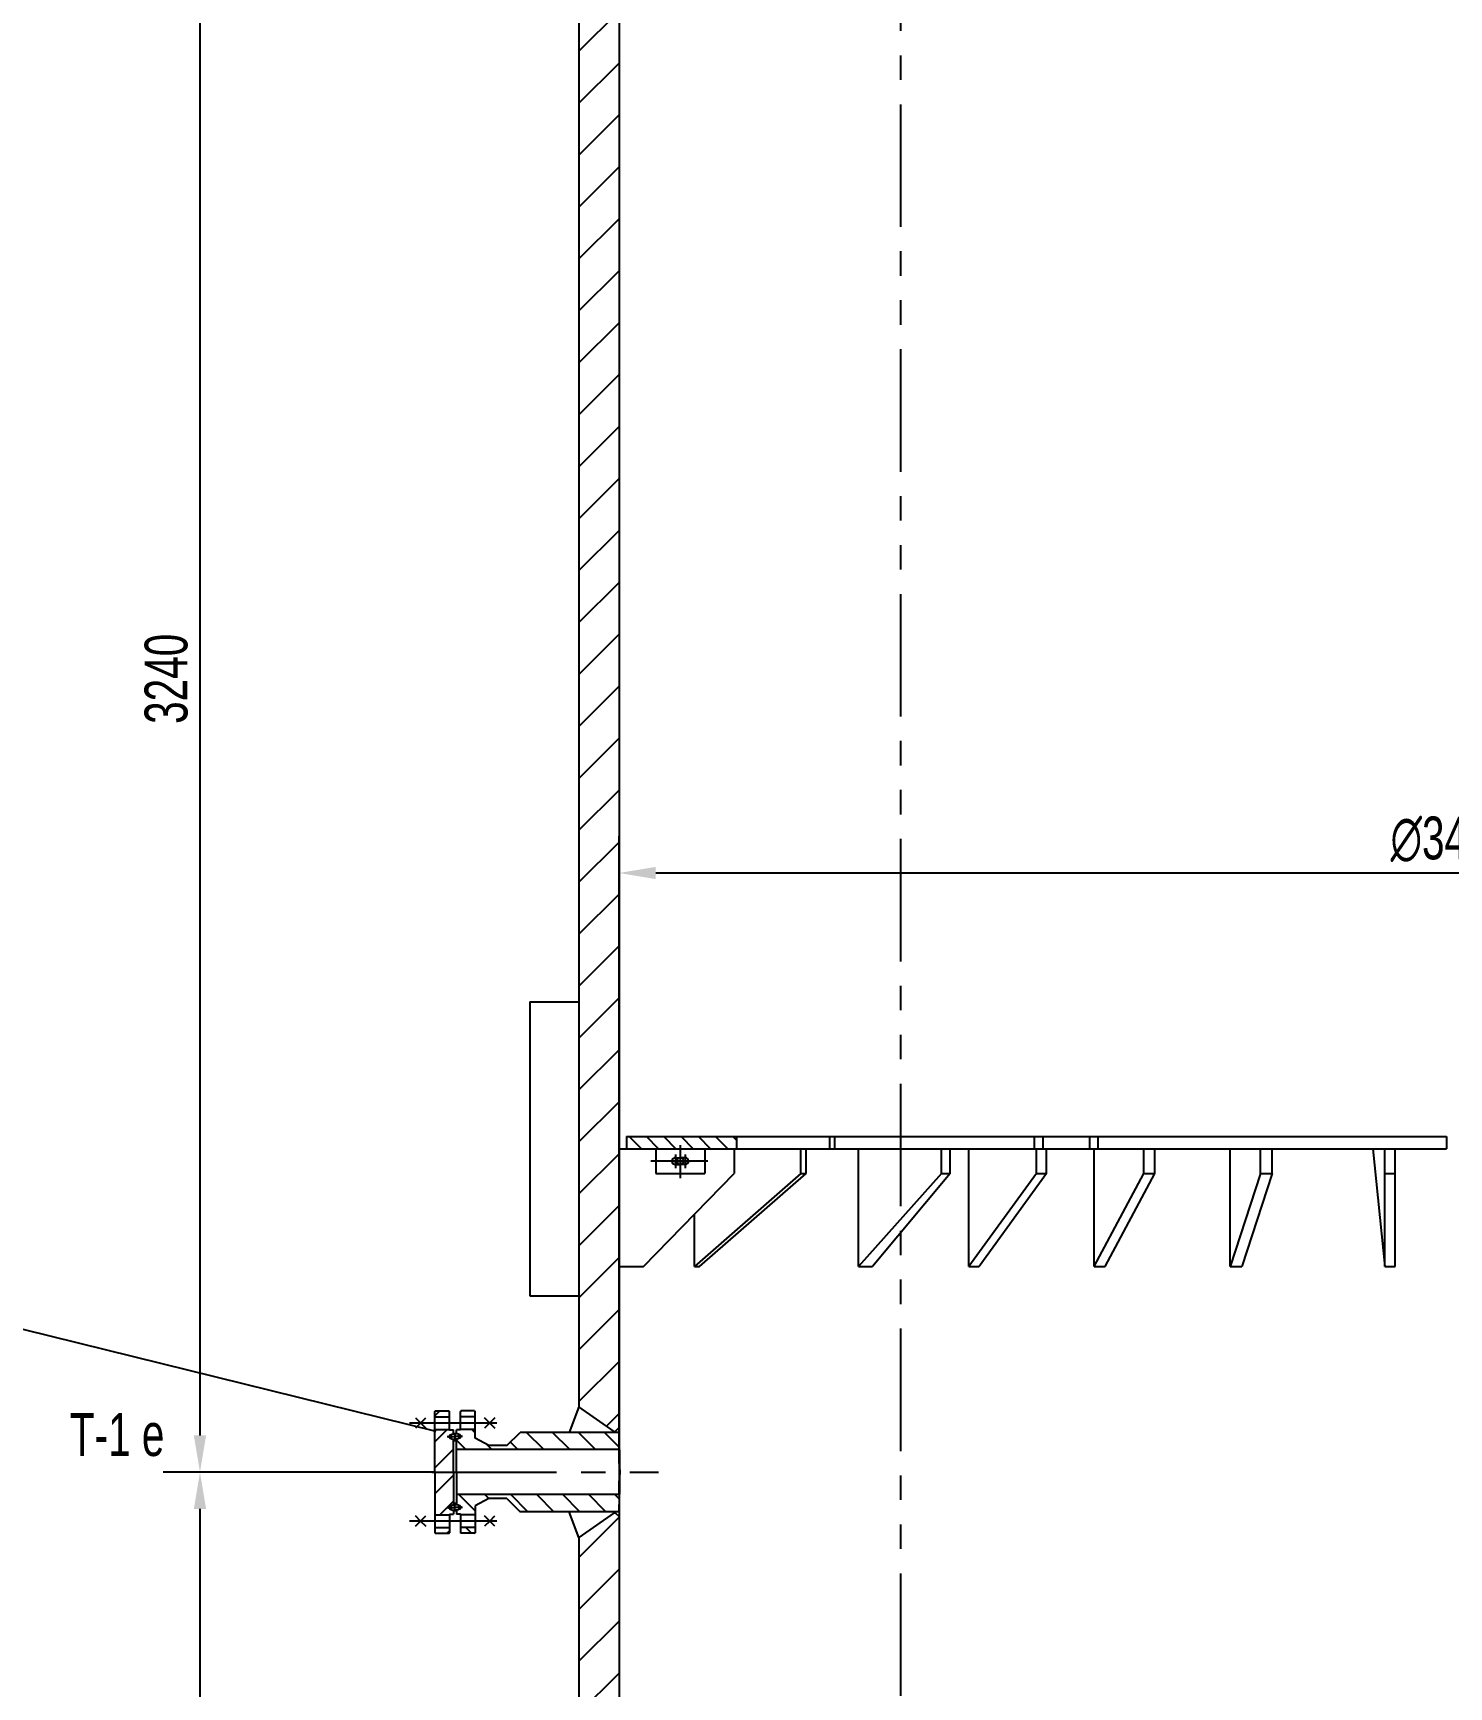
# Model space of a CAD drawing. Extents: x -3 to 21028, y -3 to 29728.
# Drawn here: x 3637 to 6529, y 19471 to 22849 of the extents above; entities that cross this region are included whole.
import ezdxf
from ezdxf.enums import TextEntityAlignment as Align

# ---------------------------------------------------------------- set-up
doc = ezdxf.new("R2010")
doc.units = 0
doc.header["$LTSCALE"] = 200
doc.header["$MEASUREMENT"] = 0
for name, pattern in [('F', [0.75, 0.5, -0.25]), ('G', [2, 1.25, -0.25, 0.25, -0.25]), ('K', [2.5, 1.25, -0.25, 0.25, -0.25, 0.25, -0.25])]:
    doc.linetypes.add(name, pattern=pattern)
doc.layers.get('0').update_dxf_attribs({"linetype": 'CONTINUOUS'})
doc.layers.get('DEFPOINTS').update_dxf_attribs({"linetype": 'CONTINUOUS'})
for name, color, linetype in [('01', 7, 'CONTINUOUS'), ('02', 1, 'CONTINUOUS'), ('04', 2, 'F'), ('05', 4, 'G'), ('07', 6, 'K'), ('08', 1, 'CONTINUOUS'), ('11', 3, 'CONTINUOUS')]:
    doc.layers.add(name, color=color, linetype=linetype)
doc.styles.get("Standard").update_dxf_attribs({"font": 'thenor.shx', "width": 0.707, "bigfont": 'hztxt.shx'})
doc.dimstyles.new('INTE', dxfattribs={"dimscale": 25, "dimtxt": 3.5, "dimasz": 3, "dimexe": 3, "dimexo": 0, "dimgap": 1, "dimtad": 1, "dimdec": 3, "dimdsep": 46, "dimtxsty": 'Standard', "dimcen": 0, "dimclrd": 1, "dimclre": 1, "dimclrt": 3, "dimaunit": 1, "dimadec": 0, "dimazin": 0, "dimtfac": 1, "dimtdec": 4, "dimtofl": 0, "dimtmove": 0, "dimatfit": 0, "dimfxl": 0, "dimtzin": 0, "dimarcsym": 0})
doc.dimstyles.new('INTE$2', dxfattribs={"dimscale": 25, "dimtxt": 3.5, "dimasz": 3, "dimexe": 3, "dimexo": 0, "dimgap": 1, "dimtad": 1, "dimtih": 1, "dimtoh": 1, "dimdec": 3, "dimdsep": 46, "dimtxsty": 'Standard', "dimcen": 0, "dimclrd": 1, "dimclre": 1, "dimclrt": 3, "dimaunit": 1, "dimadec": 3, "dimazin": 0, "dimtfac": 1, "dimtdec": 4, "dimtofl": 0, "dimtmove": 0, "dimatfit": 0, "dimfxl": 0, "dimtzin": 0, "dimarcsym": 0})
pattern_1 = [(45, (0, -289.53), (-53.033, 53.033), [])]

# ---------------------------------------------------------------- blocks, each defined once
blk = doc.blocks.new('*D37')
at = {"color": 1, "linetype": 'ByBlock'}
for p, q in [((3977.8, 23364.6), (3977.8, 20274.6)), ((4456.1, 20199.6), (3902.8, 20199.6))]:
    blk.add_line(p, q, dxfattribs=at)
for points in [[(3965.3, 23364.6), (3990.3, 23364.6), (3977.8, 23439.6)], [(3965.3, 20274.6), (3990.3, 20274.6), (3977.8, 20199.6)]]:
    blk.add_solid(points, dxfattribs=at)
at = {"layer": 'DEFPOINTS', "color": 0, "linetype": 'ByBlock'}
for p in [(4456.1, 23439.6), (3977.8, 20199.6), (4456.1, 20199.6)]:
    blk.add_point(p, dxfattribs=at)
at = {"color": 3, "linetype": 'ByBlock', "insert": (3909.1, 21819.6), "char_height": 87.5, "attachment_point": 5, "rotation": 90}
blk.add_mtext('3240', dxfattribs=at)
blk = doc.blocks.new('*D38')
at = {"color": 1, "linetype": 'ByBlock'}
for p, q in [((3977.8, 20124.6), (3977.8, 18474.6)), ((4456.1, 18399.6), (3902.8, 18399.6))]:
    blk.add_line(p, q, dxfattribs=at)
for points in [[(3965.3, 20124.6), (3990.3, 20124.6), (3977.8, 20199.6)], [(3965.3, 18474.6), (3990.3, 18474.6), (3977.8, 18399.6)]]:
    blk.add_solid(points, dxfattribs=at)
at = {"layer": 'DEFPOINTS', "color": 0, "linetype": 'ByBlock'}
for p in [(4456.1, 20199.6), (3977.8, 18399.6), (4456.1, 18399.6)]:
    blk.add_point(p, dxfattribs=at)
at = {"color": 3, "linetype": 'ByBlock', "insert": (3909.1, 19299.6), "char_height": 87.5, "attachment_point": 5, "rotation": 90}
blk.add_mtext('1800', dxfattribs=at)
blk = doc.blocks.new('*D249')
at = {"color": 1, "linetype": 'ByBlock'}
for start, end in [(78.2616, 84.1308), (115.8692, 121.7384)]:
    blk.add_arc((6533.8, 26137.6), 732.5, start, end, dxfattribs=at)
for points in [[(6608.1, 26853.8), (6609.4, 26878.8), (6533.8, 26870.1)], [(6209.4, 26808.2), (6219.1, 26785.2), (6283.3, 26825.9)]]:
    blk.add_solid(points, dxfattribs=at)
at = {"layer": 'DEFPOINTS', "color": 0, "linetype": 'ByBlock'}
for p in [(6533.8, 28297.5), (5947.1, 27749.7), (6364.9, 26850.4), (6533.8, 26137.6), (6533.8, 5882.7)]:
    blk.add_point(p, dxfattribs=at)
at = {"color": 3, "linetype": 'ByBlock', "insert": (6422.7, 26930.4), "char_height": 87.5, "attachment_point": 5}
blk.add_mtext('20°', dxfattribs=at)
blk = doc.blocks.new('*D250')
at = {"color": 1, "linetype": 'ByBlock'}
for start, end in [(100.1385, 110.277), (49.723, 59.8615)]:
    blk.add_arc((6533.8, 26137.6), 424.4, start, end, dxfattribs=at)
for points in [[(6458, 26567.9), (6460.2, 26543), (6533.8, 26562)], [(6741.6, 26493.4), (6752.2, 26516), (6679, 26536.5)]]:
    blk.add_solid(points, dxfattribs=at)
at = {"layer": 'DEFPOINTS', "color": 0, "linetype": 'ByBlock'}
for p in [(6533.8, 28297.5), (7120.6, 27749.7), (6583.1, 26559.2), (6533.8, 26137.6), (6533.8, 5882.7)]:
    blk.add_point(p, dxfattribs=at)
at = {"color": 3, "linetype": 'ByBlock', "insert": (6634.8, 26618.6), "char_height": 87.5, "attachment_point": 5}
blk.add_mtext('20°', dxfattribs=at)
blk = doc.blocks.new('*D268')
at = {"color": 1, "linetype": 'ByBlock'}
for p, q in [((8233.8, 21953.6), (8233.8, 21348.1)), ((4833.8, 20245.6), (4833.8, 21498.1)), ((4908.8, 21423.1), (8158.8, 21423.1))]:
    blk.add_line(p, q, dxfattribs=at)
for points in [[(4908.8, 21435.6), (4908.8, 21410.6), (4833.8, 21423.1)], [(8158.8, 21435.6), (8158.8, 21410.6), (8233.8, 21423.1)]]:
    blk.add_solid(points, dxfattribs=at)
at = {"layer": 'DEFPOINTS', "color": 0, "linetype": 'ByBlock'}
for p in [(8233.8, 21953.6), (8233.8, 21423.1), (4833.8, 20245.6)]:
    blk.add_point(p, dxfattribs=at)
at = {"color": 3, "linetype": 'ByBlock', "insert": (6533.8, 21491.8), "char_height": 87.5, "attachment_point": 5}
blk.add_mtext('∅3400', dxfattribs=at)

msp = doc.modelspace()

# ---------------------------------------------------------------- hatches: boundary and pattern name
at = {"layer": '08'}
h = msp.add_hatch(dxfattribs=at)
h.set_pattern_fill('ANSI31', color=256, scale=600, style=0)
h.set_pattern_definition(pattern_1)
h.paths.add_polyline_path([(4833.8306, 23059.1112), (4825.8306, 23067.1112), (4823.8306, 23067.1112), (4751.8306, 23016.6963), (4751.8306, 20043.5262), (4823.8306, 19993.1112), (4825.8306, 19993.1112), (4833.8306, 20001.1112)])
h = msp.add_hatch(dxfattribs=at)
h.set_pattern_fill('ANSI31', color=256, scale=200, angle=90, style=0)
h.set_pattern_definition([(135, (-1e-10, -3400.533), (-17.67767, -17.67767), [])])
h.paths.add_polyline_path([(4848.8306, 20595.1112), (4848.8306, 20570.1112), (5068.8306, 20570.1112), (5073.8306, 20570.1112), (5073.8306, 20595.1112)])
h = msp.add_hatch(dxfattribs=at)
h.set_pattern_fill('ANSI31', color=256, scale=300, style=0)
h.set_pattern_definition([(45, (0, -289.533), (-26.516504, 26.516504), [])])
h.paths.add_polyline_path([(4457.414, 19910.1112), (4495.414, 19910.1112), (4495.414, 19976.5773), (4487.414, 19979.9731), (4487.414, 19982.6112), (4487.414, 19985.2494), (4495.414, 19988.6452), (4495.414, 19996.1112), (4487.414, 19996.1112), (4487.414, 19997.1112), (4457.414, 19997.1112)])
h.paths.add_polyline_path([(4487.414, 20023.1112), (4487.414, 20034.1112), (4486.414, 20035.1112), (4458.414, 20035.1112), (4457.414, 20034.1112), (4457.414, 20023.1112)])
h.paths.add_polyline_path([(4457.414, 19797.1112), (4457.414, 19786.1112), (4458.414, 19785.1112), (4486.414, 19785.1112), (4487.414, 19786.1112), (4487.414, 19797.1112)])
h.paths.add_polyline_path([(4457.414, 19823.1112), (4487.414, 19823.1112), (4487.414, 19824.1112), (4495.414, 19824.1112), (4495.414, 19831.5773), (4487.414, 19834.9731), (4487.414, 19837.6112), (4487.414, 19840.2494), (4495.414, 19843.6452), (4495.414, 19910.1112), (4457.414, 19910.1112)])
h = msp.add_hatch(dxfattribs=at)
h.set_pattern_fill('ANSI31', color=256, scale=300, angle=90, style=0)
h.set_pattern_definition([(135, (0, -289.533), (-26.516504, -26.516504), [])])
h.paths.add_polyline_path([(4539.8306, 20023.1112), (4539.8306, 20034.1112), (4538.8306, 20035.1112), (4510.8306, 20035.1112), (4509.8306, 20034.1112), (4509.8306, 20023.1112)])
h.paths.add_polyline_path([(4631.8306, 19991.1112), (4604.8306, 19964.1112), (4567.8306, 19964.1112), (4539.8306, 19979.1112), (4539.8306, 19997.1112), (4509.8306, 19997.1112), (4509.8306, 19996.1112), (4501.8306, 19996.1112), (4501.8306, 19988.6452), (4509.8306, 19985.2494), (4509.8306, 19982.6112), (4509.8306, 19979.9731), (4501.8306, 19976.5773), (4501.8306, 19956.1112), (4833.8306, 19956.1112), (4833.8306, 19991.1112)])
h.paths.add_polyline_path([(4833.8306, 19829.1112), (4833.8306, 19864.1112), (4501.8306, 19864.1112), (4501.8306, 19843.6452), (4509.8306, 19840.2494), (4509.8306, 19837.6112), (4509.8306, 19834.9731), (4501.8306, 19831.5773), (4501.8306, 19824.1112), (4509.8306, 19824.1112), (4509.8306, 19823.1112), (4539.8306, 19823.1112), (4539.8306, 19841.1112), (4567.8306, 19856.1112), (4604.8306, 19856.1112), (4631.8306, 19829.1112)])
h.paths.add_polyline_path([(4509.8306, 19797.1112), (4509.8306, 19786.1112), (4510.8306, 19785.1112), (4538.8306, 19785.1112), (4539.8306, 19786.1112), (4539.8306, 19797.1112)])
h = msp.add_hatch(dxfattribs=at)
h.set_pattern_fill('ANSI31', color=256, scale=600, style=0)
h.set_pattern_definition(pattern_1)
h.paths.add_polyline_path([(4833.8306, 19819.1112), (4825.8306, 19827.1112), (4823.8306, 19827.1112), (4751.8306, 19776.6963), (4751.8306, 18243.5262), (4823.8306, 18193.1112), (4825.8306, 18193.1112), (4833.8306, 18201.1112)])

# ---------------------------------------------------------------- linework, layer by layer
at = {"layer": '01'}
for p, q in [((4833.8306, 23104.1112), (4833.8306, 19956.1112)), ((4751.8306, 23016.6963), (4751.8306, 20043.5262)), ((4651.8306, 20870.1112), (4651.8306, 20270.1112)), ((4651.8306, 20870.1112), (4751.8306, 20870.1112)), ((4833.8306, 20570.1112), (5068.8306, 20570.1112)), ((4833.8306, 20570.1112), (4833.8306, 20330.1112)), ((4848.8306, 20595.1112), (6523.8306, 20595.1112)), ((4848.8306, 20595.1112), (4848.8306, 20570.1112)), ((4848.8306, 20570.1112), (6523.8306, 20570.1112)), ((4908.8306, 20570.1112), (4908.8306, 20520.1112)), ((5008.8306, 20570.1112), (5008.8306, 20520.1112)), ((5068.8306, 20570.1112), (5068.8306, 20520.1112)), ((5073.8306, 20595.1112), (5073.8306, 20570.1112)), ((5205.387, 20520.1112), (5205.387, 20570.1112)), ((5215.9525, 20520.1112), (5215.9525, 20570.1112)), ((5322.9428, 20330.1112), (5322.9428, 20570.1112)), ((5492.6537, 20520.1112), (5492.6537, 20570.1112)), ((5510.3314, 20520.1112), (5510.3314, 20570.1112)), ((5548.5377, 20330.1112), (5548.5377, 20570.1112)), ((5682.6852, 20570.1112), (5682.6852, 20595.1112)), ((5686.2003, 20520.1112), (5686.2003, 20570.1112)), ((5700.0057, 20570.1112), (5700.0057, 20595.1112)), ((5706.6791, 20520.1112), (5706.6791, 20570.1112)), ((5804.0702, 20330.1112), (5804.0702, 20570.1112)), ((5905.5017, 20520.1112), (5905.5017, 20570.1112)), ((5928.1594, 20520.1112), (5928.1594, 20570.1112)), ((6081.7761, 20330.1112), (6081.7761, 20570.1112)), ((6143.8946, 20520.1112), (6143.8946, 20570.1112)), ((6168.0428, 20520.1112), (6168.0428, 20570.1112)), ((6373.2174, 20570.1112), (6398.1223, 20330.1112)), ((6398.1223, 20330.1112), (6398.1223, 20570.1112)), ((6419.0404, 20330.1112), (6419.0404, 20570.1112)), ((6523.8306, 20595.1112), (6523.8306, 20570.1112)), ((4948.8306, 20552.1112), (4958.8306, 20552.1112)), ((4948.8306, 20538.1112), (4958.8306, 20538.1112)), ((4968.8306, 20552.1112), (4958.8306, 20552.1112)), ((4968.8306, 20538.1112), (4958.8306, 20538.1112)), ((4883.8306, 20330.1112), (5068.8306, 20520.1112)), ((4908.8306, 20520.1112), (5008.8306, 20520.1112)), ((5205.387, 20520.1112), (4987.8663, 20330.1112)), ((4998.4318, 20330.1112), (5215.9525, 20520.1112)), ((5205.387, 20520.1112), (5215.9525, 20520.1112)), ((5492.6537, 20520.1112), (5322.9428, 20330.1112)), ((5510.3314, 20520.1112), (5351.2273, 20330.1112)), ((5492.6537, 20520.1112), (5510.3314, 20520.1112)), ((5686.2003, 20520.1112), (5548.5377, 20330.1112)), ((5706.6791, 20520.1112), (5569.0165, 20330.1112)), ((5686.2003, 20520.1112), (5706.6791, 20520.1112)), ((5804.0702, 20330.1112), (5905.5017, 20520.1112)), ((5826.7279, 20330.1112), (5928.1594, 20520.1112)), ((5905.5017, 20520.1112), (5928.1594, 20520.1112)), ((6143.8946, 20520.1112), (6081.7761, 20330.1112)), ((6168.0428, 20520.1112), (6105.9242, 20330.1112)), ((6143.8946, 20520.1112), (6168.0428, 20520.1112)), ((6398.1223, 20520.1112), (6419.0404, 20520.1112)), ((4987.8663, 20330.1112), (4987.8663, 20436.9587)), ((4833.8306, 20330.1112), (4883.8306, 20330.1112)), ((4987.8663, 20330.1112), (4998.4318, 20330.1112)), ((5322.9428, 20330.1112), (5351.2273, 20330.1112)), ((5548.5377, 20330.1112), (5569.0165, 20330.1112)), ((5804.0702, 20330.1112), (5826.7279, 20330.1112)), ((6081.7761, 20330.1112), (6105.9242, 20330.1112)), ((6398.1223, 20330.1112), (6419.0404, 20330.1112)), ((4651.8306, 20270.1112), (4751.8306, 20270.1112)), ((4510.8306, 20035.1112), (4509.8306, 20034.1112)), ((4509.8306, 19996.1112), (4509.8306, 20034.1112)), ((4538.8306, 20035.1112), (4510.8306, 20035.1112)), ((4538.8306, 20035.1112), (4539.8306, 20034.1112)), ((4539.8306, 19979.1112), (4539.8306, 20034.1112)), ((4751.8306, 20043.5262), (4731.8306, 19991.1112)), ((4823.8306, 19993.1112), (4751.8306, 20043.5262)), ((4417.7308, 20020.7178), (4438.944, 19999.5046)), ((4428.3374, 20010.1112), (4417.7308, 19999.5046)), ((4428.3374, 20010.1112), (4438.944, 20020.7178)), ((4509.8306, 19996.1112), (4501.8306, 19996.1112)), ((4501.8306, 19988.1112), (4501.8306, 19996.1112)), ((4539.8306, 20023.1112), (4509.8306, 20023.1112)), ((4539.8306, 19997.1112), (4509.8306, 19997.1112)), ((4569.569, 20010.1112), (4558.9624, 20020.7178)), ((4580.1756, 20020.7178), (4558.9624, 19999.5046)), ((4569.569, 20010.1112), (4580.1756, 19999.5046)), ((4825.8306, 19993.1112), (4833.8306, 20001.1112)), ((4487.414, 19985.2494), (4487.414, 19982.6112)), ((4487.414, 19979.9731), (4487.414, 19982.6112)), ((4490.6223, 19982.6112), (4490.6223, 19986.6112)), ((4490.6223, 19982.6112), (4490.6223, 19978.6112)), ((4494.1561, 19988.1112), (4498.6223, 19988.1112)), ((4494.1561, 19977.1112), (4498.6223, 19977.1112)), ((4503.0886, 19988.1112), (4498.6223, 19988.1112)), ((4503.0886, 19977.1112), (4498.6223, 19977.1112)), ((4509.8306, 19979.9731), (4501.8306, 19976.5773)), ((4501.8306, 19910.1112), (4501.8306, 19977.1112)), ((4509.8306, 19985.2494), (4501.9106, 19988.6112)), ((4506.6223, 19982.6112), (4506.6223, 19986.6112)), ((4506.6223, 19982.6112), (4506.6223, 19978.6112)), ((4509.8306, 19985.2494), (4509.8306, 19982.6112)), ((4509.8306, 19979.9731), (4509.8306, 19982.6112)), ((4567.8306, 19964.1112), (4539.8306, 19979.1112)), ((4604.8306, 19964.1112), (4567.8306, 19964.1112)), ((4604.8306, 19964.1112), (4631.8306, 19991.1112)), ((4833.8306, 19991.1112), (4631.8306, 19991.1112)), ((4823.8306, 19993.1112), (4825.8306, 19993.1112)), ((4823.8306, 19993.1112), (4823.8306, 19991.1112)), ((4825.8306, 19993.1112), (4825.8306, 19991.1112)), ((4833.8306, 19956.1112), (4501.8306, 19956.1112)), ((4501.8306, 19910.1112), (4501.8306, 19843.1112)), ((4833.8306, 19864.1112), (4501.8306, 19864.1112)), ((4579.8306, 19864.1112), (4501.8306, 19864.1112)), ((4833.8306, 19864.1112), (4833.8306, 18156.1112)), ((4487.414, 19840.2494), (4487.414, 19837.6112)), ((4487.414, 19834.9731), (4487.414, 19837.6112)), ((4490.6223, 19837.6112), (4490.6223, 19841.6112)), ((4490.6223, 19837.6112), (4490.6223, 19833.6112)), ((4494.1561, 19843.1112), (4498.6223, 19843.1112)), ((4494.1561, 19832.1112), (4498.6223, 19832.1112)), ((4503.0886, 19843.1112), (4498.6223, 19843.1112)), ((4503.0886, 19832.1112), (4498.6223, 19832.1112)), ((4501.8306, 19832.1112), (4501.8306, 19824.1112)), ((4509.8306, 19840.2494), (4501.9106, 19843.6112)), ((4509.8306, 19834.9731), (4501.9106, 19831.6112)), ((4506.6223, 19837.6112), (4506.6223, 19841.6112)), ((4506.6223, 19837.6112), (4506.6223, 19833.6112)), ((4509.8306, 19840.2494), (4509.8306, 19837.6112)), ((4509.8306, 19834.9731), (4509.8306, 19837.6112)), ((4567.8306, 19856.1112), (4539.8306, 19841.1112)), ((4539.8306, 19841.1112), (4539.8306, 19786.1112)), ((4575.2118, 19856.1112), (4567.8306, 19856.1112)), ((4604.8306, 19856.1112), (4567.8306, 19856.1112)), ((4604.8306, 19856.1112), (4631.8306, 19829.1112)), ((4833.8306, 19829.1112), (4631.8306, 19829.1112)), ((4751.8306, 19776.6963), (4731.8306, 19829.1112)), ((4823.8306, 19827.1112), (4751.8306, 19776.6963)), ((4823.8306, 19827.1112), (4823.8306, 19829.1112)), ((4823.8306, 19827.1112), (4825.8306, 19827.1112)), ((4825.8306, 19827.1112), (4825.8306, 19829.1112)), ((4825.8306, 19827.1112), (4833.8306, 19819.1112)), ((4428.3374, 19810.1112), (4417.7308, 19820.7178)), ((4417.7308, 19799.5046), (4438.944, 19820.7178)), ((4428.3374, 19810.1112), (4438.944, 19799.5046)), ((4509.8306, 19824.1112), (4501.8306, 19824.1112)), ((4509.8306, 19824.1112), (4509.8306, 19786.1112)), ((4539.8306, 19823.1112), (4509.8306, 19823.1112)), ((4539.8306, 19797.1112), (4509.8306, 19797.1112)), ((4580.1756, 19799.5046), (4558.9624, 19820.7178)), ((4569.569, 19810.1112), (4558.9624, 19799.5046)), ((4569.569, 19810.1112), (4580.1756, 19820.7178)), ((4510.8306, 19785.1112), (4509.8306, 19786.1112)), ((4538.8306, 19785.1112), (4510.8306, 19785.1112)), ((4538.8306, 19785.1112), (4539.8306, 19786.1112)), ((4751.8306, 19776.6963), (4751.8306, 18243.5262))]:
    msp.add_line(p, q, dxfattribs=at)
at = {"layer": '01', "ltscale": 0.4}
for p, q in [((4458.414, 20035.1112), (4457.414, 20034.1112)), ((4457.414, 19910.1112), (4457.414, 20034.1112)), ((4458.414, 20035.1112), (4486.414, 20035.1112)), ((4486.414, 20035.1112), (4487.414, 20034.1112)), ((4487.414, 19996.1112), (4487.414, 20034.1112)), ((4457.414, 20023.1112), (4487.414, 20023.1112)), ((4457.414, 19997.1112), (4487.414, 19997.1112)), ((4487.414, 19996.1112), (4495.414, 19996.1112)), ((4495.414, 19988.1112), (4495.414, 19996.1112)), ((4487.414, 19985.2494), (4495.334, 19988.6112)), ((4487.414, 19979.9731), (4495.334, 19976.6112)), ((4495.414, 19910.1112), (4495.414, 19977.1112)), ((4457.414, 19910.1112), (4457.414, 19786.1112)), ((4495.414, 19910.1112), (4495.414, 19843.1112)), ((4487.414, 19840.2494), (4495.334, 19843.6112)), ((4487.414, 19834.9731), (4495.334, 19831.6112)), ((4495.414, 19832.1112), (4495.414, 19824.1112)), ((4457.414, 19823.1112), (4487.414, 19823.1112)), ((4457.414, 19797.1112), (4487.414, 19797.1112)), ((4487.414, 19824.1112), (4487.414, 19786.1112)), ((4487.414, 19824.1112), (4495.414, 19824.1112)), ((4458.414, 19785.1112), (4457.414, 19786.1112)), ((4458.414, 19785.1112), (4486.414, 19785.1112)), ((4486.414, 19785.1112), (4487.414, 19786.1112))]:
    msp.add_line(p, q, dxfattribs=at)
at = {"layer": '01'}
msp.add_circle((4958.8306, 20545.1112), 7, dxfattribs=at)
for centre, radius, start, end in [((4948.8306, 20545.1112), 7, 90, 270), ((4968.8306, 20545.1112), 7, 270, 90), ((3135.7614, 19910.1112), 1700, 357.2689906, 2.7310094), ((3134.4531, 19910.1112), 1700, 358.4494544, 1.5505456)]:
    msp.add_arc(centre, radius, start, end, dxfattribs=at)
at = {"layer": '02'}
msp.add_line((4460.2515, 19993.3288), (2130.2328, 20567.9435), dxfattribs=at)
at = {"layer": '04'}
for p, q in [((5264.4632, 20570.1112), (5264.4632, 20595.1112)), ((5274.4632, 20570.1112), (5274.4632, 20595.1112)), ((5795.1875, 20570.1112), (5795.1875, 20595.1112)), ((5812.508, 20570.1112), (5812.508, 20595.1112))]:
    msp.add_line(p, q, dxfattribs=at)
at = {"layer": '05'}
for p, q in [((4958.8306, 20577.6178), (4958.8306, 20510.5578)), ((5015.274, 20545.1112), (4898.7805, 20545.1112)), ((4940.274, 20545.1112), (4979.2532, 20545.1112)), ((4948.8306, 20558.5587), (4948.8306, 20531.0288)), ((4958.8306, 20561.1283), (4958.8306, 20520.7053)), ((4968.8306, 20558.5587), (4968.8306, 20531.0288)), ((4583.9066, 20010.1112), (4405.8116, 20010.1112)), ((4488.6139, 19982.6112), (4498.6223, 19982.6112)), ((4488.6139, 19982.6112), (4498.6223, 19982.6112)), ((4514.2647, 19982.6112), (4497.858, 19982.6112)), ((4498.6223, 19990.3273), (4498.6223, 19972.4719)), ((4508.6308, 19982.6112), (4498.6223, 19982.6112)), ((4508.6308, 19982.6112), (4498.6223, 19982.6112)), ((4508.6308, 19982.6112), (4498.6223, 19982.6112)), ((4508.6308, 19982.6112), (4498.6223, 19982.6112)), ((4456.1456, 19910.1112), (4914.4949, 19910.1112)), ((4488.6139, 19837.6112), (4498.6223, 19837.6112)), ((4488.6139, 19837.6112), (4498.6223, 19837.6112)), ((4514.2647, 19837.6112), (4497.858, 19837.6112)), ((4498.6223, 19829.8951), (4498.6223, 19847.7505)), ((4508.6308, 19837.6112), (4498.6223, 19837.6112)), ((4508.6308, 19837.6112), (4498.6223, 19837.6112)), ((4508.6308, 19837.6112), (4498.6223, 19837.6112)), ((4508.6308, 19837.6112), (4498.6223, 19837.6112)), ((4583.9066, 19810.1112), (4405.8116, 19810.1112))]:
    msp.add_line(p, q, dxfattribs=at)
at = {"layer": '05', "ltscale": 0.4}
for p, q in [((4482.98, 19982.6112), (4499.3866, 19982.6112)), ((4451.5935, 19910.1112), (4501.5266, 19910.1112)), ((4482.98, 19837.6112), (4499.3866, 19837.6112))]:
    msp.add_line(p, q, dxfattribs=at)
at = {"layer": '07'}
msp.add_line((5408.8306, 25703.1112), (5408.8306, 17110.1112), dxfattribs=at)
at = {"layer": 'DEFPOINTS', "color": 0, "linetype": 'ByBlock'}
for p in [(4835.1007, 19975.8116), (4579.8306, 19864.1112), (4579.8306, 19864.1112), (4575.2118, 19856.1112), (4835.1007, 19844.4109)]:
    msp.add_point(p, dxfattribs=at)

# ---------------------------------------------------------------- texts
at = {"layer": '02', "width": 0.633862}
msp.add_text('●', height=0.05, dxfattribs=at).set_placement((4460.2357, 19993.3038), (4460.2672, 19993.3038), align=Align.FIT)
at = {"layer": '11', "width": 0.707}
msp.add_text('T-1 e', height=87.5, dxfattribs=at).set_placement((3712.1149, 19943.0182))

# ---------------------------------------------------------------- dimensions: what is measured, and where the dimension line sits
at = {"layer": '08'}
for base, line1, line2, picture, middle in [((6364.9093, 26560.8463), ((6533.8306, 28008.008), (6533.8306, 5593.1904)), ((6533.8306, 25848.1112), (5947.105, 27460.1267)), '*D249', (6422.7016, 26572.1113)), ((6583.1008, 26269.644), ((6533.8306, 25848.1112), (7120.5563, 27460.1267)), ((6533.8306, 28008.008), (6533.8306, 5593.1904)), '*D250', (6634.8298, 26260.3206))]:
    dim = msp.add_angular_dim_2l(base=base, line1=line1, line2=line2, dimstyle='INTE$2', override={"dimaunit": 0, "dimazin": 2}, dxfattribs=at)
    dim.commit()
    dim.dimension.update_dxf_attribs({"geometry": picture, "text_midpoint": middle, "dimtype": 162, "insert": (0, -289.5333)})
for base, p1, p2, picture, middle in [((3977.8126, 19910.1112), (4456.1456, 23150.1112), (4456.1456, 19910.1112), '*D37', (3909.054, 21530.1112)), ((3977.8126, 18110.1112), (4456.1456, 19910.1112), (4456.1456, 18110.1112), '*D38', (3909.0626, 19010.1112))]:
    dim = msp.add_linear_dim(base=base, p1=p1, p2=p2, angle=90, dimstyle='INTE', override={"dimse1": 1, "dimaunit": 0, "dimtmove": 1, "dimatfit": 3}, dxfattribs=at)
    dim.commit()
    dim.dimension.update_dxf_attribs({"geometry": picture, "text_midpoint": middle, "insert": (0, -289.5333)})
dim = msp.add_linear_dim(base=(8233.8306, 21133.5415), p1=(4833.8306, 19956.1112), p2=(8233.8306, 21664.1112), text='%%c3400', dimstyle='INTE', override={"dimaunit": 0}, dxfattribs=at)
dim.commit()
dim.dimension.update_dxf_attribs({"geometry": '*D268', "text_midpoint": (6533.8306, 21202.2915), "insert": (0, -289.5333)})

doc.saveas('drawing.dxf')
